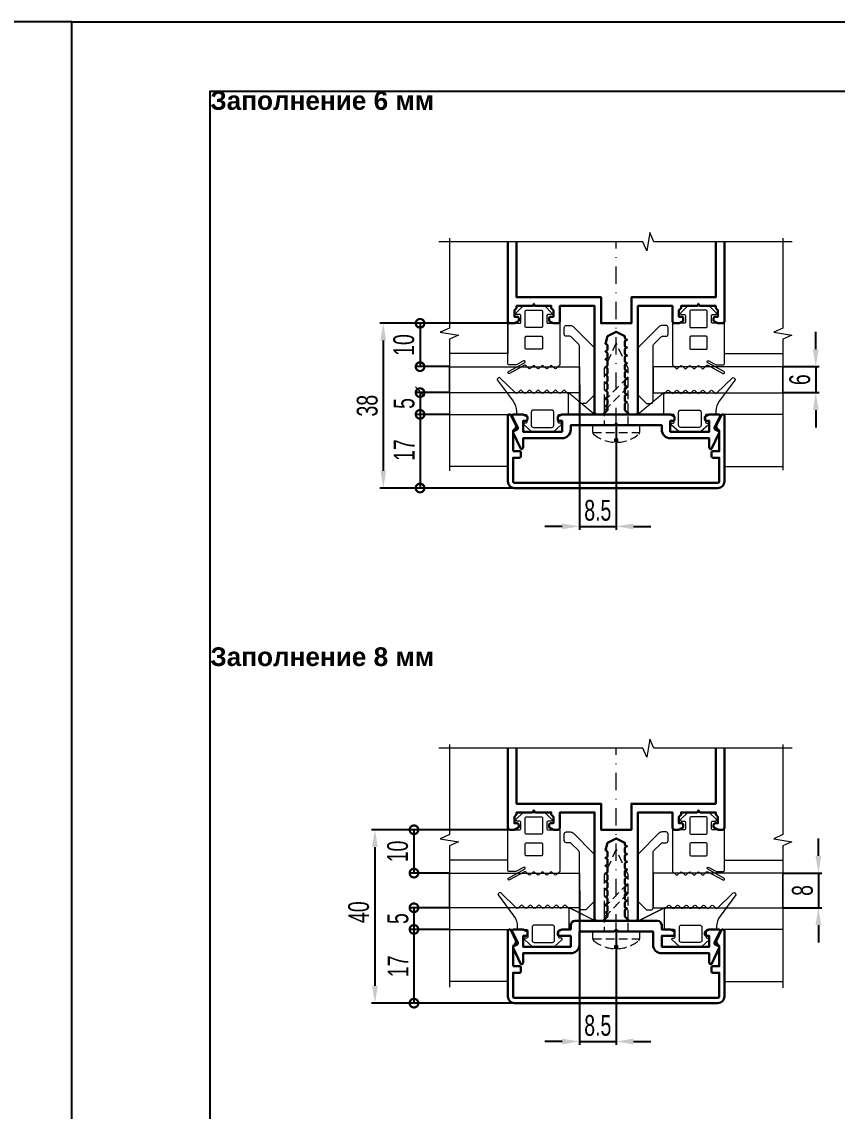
# Model space of a CAD drawing. Extents: x -37 to 8820, y -336 to 478.
# Drawn here: x 412.8 to 530.4, y 139.9 to 297 of the extents above; entities that cross this region are included whole.
import ezdxf

# ---------------------------------------------------------------- set-up
doc = ezdxf.new("R2010")
doc.units = 0
doc.header["$LTSCALE"] = 5
doc.linetypes.add('DASHDOT', pattern=[1, 0.5, -0.25, 0, -0.25])
doc.linetypes.add('HIDDEN', pattern=[0.375, 0.25, -0.125])
doc.layers.get('0').update_dxf_attribs({"linetype": 'CONTINUOUS', "lineweight": 30})
doc.layers.get('DEFPOINTS').update_dxf_attribs({"linetype": 'CONTINUOUS'})
for name, color, linetype, lineweight in [('1', 6, 'DASHDOT', 13), ('2', 3, 'HIDDEN', 13), ('Dimentions', 5, 'CONTINUOUS', 15), ('Glass', 5, 'CONTINUOUS', 20), ('Герлен', 7, 'CONTINUOUS', 60), ('Зигзаг', 1, 'CONTINUOUS', 15), ('Конструкции', 252, 'CONTINUOUS', 20), ('Подкладки', 1, 'CONTINUOUS', 20), ('Текстовый', 7, 'CONTINUOUS', 9), ('Уплотнители', 1, 'CONTINUOUS', 20)]:
    doc.layers.add(name, color=color, linetype=linetype, lineweight=lineweight)
doc.layers.add('Скрытые', color=14, linetype='CONTINUOUS', plot=False)
doc.styles.add('3', font='RUSS.SHX', dxfattribs={"width": 0.7, "height": 3})
doc.styles.add('Каталожный', font='arial.ttf', dxfattribs={"height": 2.5})
doc.dimstyles.new('MX1_6', dxfattribs={"dimtxt": 3, "dimasz": 2.5, "dimexe": 0.5, "dimexo": 0, "dimgap": 0.8, "dimtad": 1, "dimlfac": 1.6, "dimdsep": 46, "dimtxsty": '3', "dimcen": 0, "dimclrd": 256, "dimclre": 256, "dimclrt": 256, "dimaunit": 1, "dimadec": 0, "dimazin": 0, "dimtfac": 1, "dimtmove": 0, "dimatfit": 1, "dimfxl": 1, "dimtvp": 1, "dimtolj": 1, "dimtzin": 0, "dimarcsym": 0})

# ---------------------------------------------------------------- blocks, each defined once
blk = doc.blocks.new('_DotSmall')
at = {"color": 0, "linetype": 'ByBlock', "const_width": 0.5}
blk.add_lwpolyline([(-0.0625, 0, 1), (0.0625, 0, 1)], format="xyb", close=True, dxfattribs=at)
blk = doc.blocks.new('*D1056')
at = {"layer": 'DEFPOINTS', "color": 0, "linetype": 'Continuous', "transparency": 16777216}
for p in [(482.93, 180.49), (469.38, 174.24), (474.49, 174.24)]:
    blk.add_point(p, dxfattribs=at)
at = {"layer": 'Dimentions', "linetype": 'Continuous', "lineweight": -2, "transparency": 16777216}
for p, q in [((482.93, 180.49), (468.88, 180.49)), ((469.38, 180.49), (469.38, 174.24)), ((474.49, 174.24), (468.88, 174.24))]:
    blk.add_line(p, q, dxfattribs=at)
at = {"layer": 'Dimentions', "linetype": 'Continuous', "lineweight": -2, "transparency": 16777216, "xscale": 2.5, "yscale": 2.5, "zscale": 2.5}
for p, rotation in [((469.38, 180.49), 90), ((469.38, 174.24), 270)]:
    blk.add_blockref('_DotSmall', p, dxfattribs=dict(at, rotation=rotation))
at = {"layer": 'Dimentions', "linetype": 'Continuous', "transparency": 16777216, "insert": (467.03, 177.36), "char_height": 3, "attachment_point": 5, "rotation": 90, "style": '3'}
blk.add_mtext('\\A1;\\A1;10 ', dxfattribs=at)
blk = doc.blocks.new('*D1057')
at = {"layer": 'DEFPOINTS', "color": 0, "linetype": 'Continuous', "transparency": 16777216}
for p in [(522.62, 174.24), (522.62, 169.24), (527.73, 169.24)]:
    blk.add_point(p, dxfattribs=at)
at = {"layer": 'Dimentions', "linetype": 'Continuous', "lineweight": -2, "transparency": 16777216}
for p, q in [((527.73, 176.74), (527.73, 179.24)), ((522.62, 174.24), (528.23, 174.24)), ((527.73, 174.24), (527.73, 169.24)), ((522.62, 169.24), (528.23, 169.24)), ((527.73, 166.74), (527.73, 164.24))]:
    blk.add_line(p, q, dxfattribs=at)
at = {"layer": 'Dimentions', "linetype": 'Continuous', "transparency": 16777216}
for points in [[(527.31, 176.74), (528.15, 176.74), (527.73, 174.24)], [(527.31, 166.74), (528.15, 166.74), (527.73, 169.24)]]:
    blk.add_solid(points, dxfattribs=at)
at = {"layer": 'Dimentions', "linetype": 'Continuous', "transparency": 16777216, "insert": (525.43, 171.74), "char_height": 3, "attachment_point": 5, "rotation": 90, "style": '3'}
blk.add_mtext('\\A1;\\A1;8 ', dxfattribs=at)
blk = doc.blocks.new('*D1058')
at = {"layer": 'DEFPOINTS', "color": 0, "linetype": 'Continuous', "transparency": 16777216}
for p in [(474.49, 169.24), (469.38, 166.12), (474.49, 166.12)]:
    blk.add_point(p, dxfattribs=at)
at = {"layer": 'Dimentions', "linetype": 'Continuous', "lineweight": -2, "transparency": 16777216}
for p, q in [((474.49, 169.24), (468.88, 169.24)), ((469.38, 169.24), (469.38, 166.12)), ((474.49, 166.12), (468.88, 166.12))]:
    blk.add_line(p, q, dxfattribs=at)
at = {"layer": 'Dimentions', "linetype": 'Continuous', "lineweight": -2, "transparency": 16777216, "xscale": 2.5, "yscale": 2.5, "zscale": 2.5}
for p, rotation in [((469.38, 169.24), 90), ((469.38, 166.12), 270)]:
    blk.add_blockref('_DotSmall', p, dxfattribs=dict(at, rotation=rotation))
at = {"layer": 'Dimentions', "linetype": 'Continuous', "transparency": 16777216, "insert": (467.08, 167.68), "char_height": 3, "attachment_point": 5, "rotation": 90, "style": '3'}
blk.add_mtext('\\A1;\\A1;5 ', dxfattribs=at)
blk = doc.blocks.new('*D1059')
at = {"layer": 'DEFPOINTS', "color": 0, "linetype": 'Continuous', "transparency": 16777216}
for p in [(474.6, 166.12), (469.38, 155.49), (485.31, 155.49)]:
    blk.add_point(p, dxfattribs=at)
at = {"layer": 'Dimentions', "linetype": 'Continuous', "lineweight": -2, "transparency": 16777216}
for p, q in [((474.6, 166.12), (468.88, 166.12)), ((469.38, 166.12), (469.38, 155.49)), ((485.31, 155.49), (468.88, 155.49))]:
    blk.add_line(p, q, dxfattribs=at)
at = {"layer": 'Dimentions', "linetype": 'Continuous', "lineweight": -2, "transparency": 16777216, "xscale": 2.5, "yscale": 2.5, "zscale": 2.5}
for p, rotation in [((469.38, 166.12), 90), ((469.38, 155.49), 270)]:
    blk.add_blockref('_DotSmall', p, dxfattribs=dict(at, rotation=rotation))
at = {"layer": 'Dimentions', "linetype": 'Continuous', "transparency": 16777216, "insert": (467.08, 160.8), "char_height": 3, "attachment_point": 5, "rotation": 90, "style": '3'}
blk.add_mtext('\\A1;\\A1;17 ', dxfattribs=at)
blk = doc.blocks.new('*D1060')
at = {"layer": 'DEFPOINTS', "color": 0, "linetype": 'Continuous', "transparency": 16777216}
for p in [(471.48, 180.49), (463.75, 155.49), (469.38, 155.49)]:
    blk.add_point(p, dxfattribs=at)
at = {"layer": 'Dimentions', "linetype": 'Continuous', "lineweight": -2, "transparency": 16777216}
for p, q in [((471.48, 180.49), (463.25, 180.49)), ((463.75, 177.99), (463.75, 157.99)), ((469.38, 155.49), (463.25, 155.49))]:
    blk.add_line(p, q, dxfattribs=at)
at = {"layer": 'Dimentions', "linetype": 'Continuous', "transparency": 16777216}
for points in [[(463.33, 177.99), (464.17, 177.99), (463.75, 180.49)], [(463.33, 157.99), (464.17, 157.99), (463.75, 155.49)]]:
    blk.add_solid(points, dxfattribs=at)
at = {"layer": 'Dimentions', "linetype": 'Continuous', "transparency": 16777216, "insert": (461.41, 168.61), "char_height": 3, "attachment_point": 5, "rotation": 90, "style": '3'}
blk.add_mtext('\\A1;40', dxfattribs=at)
blk = doc.blocks.new('*D1067')
at = {"layer": 'DEFPOINTS', "color": 0, "linetype": 'Continuous', "transparency": 16777216}
for p in [(482.93, 253.52), (470.26, 247.27), (474.49, 247.27)]:
    blk.add_point(p, dxfattribs=at)
at = {"layer": 'Dimentions', "linetype": 'Continuous', "lineweight": -2, "transparency": 16777216}
for p, q in [((482.93, 253.52), (469.76, 253.52)), ((470.26, 253.52), (470.26, 247.27)), ((474.49, 247.27), (469.76, 247.27))]:
    blk.add_line(p, q, dxfattribs=at)
at = {"layer": 'Dimentions', "linetype": 'Continuous', "lineweight": -2, "transparency": 16777216, "xscale": 2.5, "yscale": 2.5, "zscale": 2.5}
for p, rotation in [((470.26, 253.52), 90), ((470.26, 247.27), 270)]:
    blk.add_blockref('_DotSmall', p, dxfattribs=dict(at, rotation=rotation))
at = {"layer": 'Dimentions', "linetype": 'Continuous', "transparency": 16777216, "insert": (467.92, 250.39), "char_height": 3, "attachment_point": 5, "rotation": 90, "style": '3'}
blk.add_mtext('\\A1;\\A1;10 ', dxfattribs=at)
blk = doc.blocks.new('*D1068')
at = {"layer": 'DEFPOINTS', "color": 0, "linetype": 'Continuous', "transparency": 16777216}
for p in [(522.62, 247.27), (522.62, 243.52), (527.35, 243.52)]:
    blk.add_point(p, dxfattribs=at)
at = {"layer": 'Dimentions', "linetype": 'Continuous', "lineweight": -2, "transparency": 16777216}
for p, q in [((527.35, 249.77), (527.35, 252.27)), ((522.62, 247.27), (527.85, 247.27)), ((527.35, 247.27), (527.35, 243.52)), ((522.62, 243.52), (527.85, 243.52)), ((527.35, 241.02), (527.35, 238.52))]:
    blk.add_line(p, q, dxfattribs=at)
at = {"layer": 'Dimentions', "linetype": 'Continuous', "transparency": 16777216}
for points in [[(526.93, 249.77), (527.76, 249.77), (527.35, 247.27)], [(526.93, 241.02), (527.76, 241.02), (527.35, 243.52)]]:
    blk.add_solid(points, dxfattribs=at)
at = {"layer": 'Dimentions', "linetype": 'Continuous', "transparency": 16777216, "insert": (525.05, 245.39), "char_height": 3, "attachment_point": 5, "rotation": 90, "style": '3'}
blk.add_mtext('\\A1;\\A1;6 ', dxfattribs=at)
blk = doc.blocks.new('*D1069')
at = {"layer": 'DEFPOINTS', "color": 0, "linetype": 'Continuous', "transparency": 16777216}
for p in [(474.49, 243.52), (470.26, 240.39), (474.49, 240.39)]:
    blk.add_point(p, dxfattribs=at)
at = {"layer": 'Dimentions', "linetype": 'Continuous', "lineweight": -2, "transparency": 16777216}
for p, q in [((474.49, 243.52), (469.76, 243.52)), ((470.26, 243.52), (470.26, 240.39)), ((474.49, 240.39), (469.76, 240.39))]:
    blk.add_line(p, q, dxfattribs=at)
at = {"layer": 'Dimentions', "linetype": 'Continuous', "lineweight": -2, "transparency": 16777216, "xscale": 2.5, "yscale": 2.5, "zscale": 2.5}
for p, rotation in [((470.26, 243.52), 90), ((470.26, 240.39), 270)]:
    blk.add_blockref('_DotSmall', p, dxfattribs=dict(at, rotation=rotation))
at = {"layer": 'Dimentions', "linetype": 'Continuous', "transparency": 16777216, "insert": (467.96, 241.96), "char_height": 3, "attachment_point": 5, "rotation": 90, "style": '3'}
blk.add_mtext('\\A1;\\A1;5 ', dxfattribs=at)
blk = doc.blocks.new('*D1070')
at = {"layer": 'DEFPOINTS', "color": 0, "linetype": 'Continuous', "transparency": 16777216}
for p in [(474.49, 240.39), (470.26, 229.77), (485.2, 229.77)]:
    blk.add_point(p, dxfattribs=at)
at = {"layer": 'Dimentions', "linetype": 'Continuous', "lineweight": -2, "transparency": 16777216}
for p, q in [((474.49, 240.39), (469.76, 240.39)), ((470.26, 240.39), (470.26, 229.77)), ((485.2, 229.77), (469.76, 229.77))]:
    blk.add_line(p, q, dxfattribs=at)
at = {"layer": 'Dimentions', "linetype": 'Continuous', "lineweight": -2, "transparency": 16777216, "xscale": 2.5, "yscale": 2.5, "zscale": 2.5}
for p, rotation in [((470.26, 240.39), 90), ((470.26, 229.77), 270)]:
    blk.add_blockref('_DotSmall', p, dxfattribs=dict(at, rotation=rotation))
at = {"layer": 'Dimentions', "linetype": 'Continuous', "transparency": 16777216, "insert": (467.96, 235.24), "char_height": 3, "attachment_point": 5, "rotation": 90, "style": '3'}
blk.add_mtext('\\A1;\\A1;17 ', dxfattribs=at)
blk = doc.blocks.new('*D1071')
at = {"layer": 'DEFPOINTS', "color": 0, "linetype": 'Continuous', "transparency": 16777216}
for p in [(477.26, 253.52), (464.95, 229.77), (470.88, 229.77)]:
    blk.add_point(p, dxfattribs=at)
at = {"layer": 'Dimentions', "linetype": 'Continuous', "lineweight": -2, "transparency": 16777216}
for p, q in [((477.26, 253.52), (464.45, 253.52)), ((464.95, 251.02), (464.95, 232.27)), ((470.88, 229.77), (464.45, 229.77))]:
    blk.add_line(p, q, dxfattribs=at)
at = {"layer": 'Dimentions', "linetype": 'Continuous', "transparency": 16777216}
for points in [[(464.53, 251.02), (465.37, 251.02), (464.95, 253.52)], [(464.53, 232.27), (465.37, 232.27), (464.95, 229.77)]]:
    blk.add_solid(points, dxfattribs=at)
at = {"layer": 'Dimentions', "linetype": 'Continuous', "transparency": 16777216, "insert": (462.65, 241.64), "char_height": 3, "attachment_point": 5, "rotation": 90, "style": '3'}
blk.add_mtext('\\A1;38', dxfattribs=at)
blk = doc.blocks.new('*D1054')
at = {"layer": 'DEFPOINTS', "color": 0, "linetype": 'Continuous', "transparency": 16777216}
for p in [(493.24, 244.66), (498.55, 238.83), (498.55, 224.24)]:
    blk.add_point(p, dxfattribs=at)
at = {"layer": 'Dimentions', "linetype": 'Continuous', "lineweight": -2, "transparency": 16777216}
for p, q in [((493.24, 244.66), (493.24, 223.74)), ((498.55, 238.83), (498.55, 223.74)), ((490.74, 224.24), (488.24, 224.24)), ((493.24, 224.24), (498.55, 224.24)), ((501.05, 224.24), (503.55, 224.24))]:
    blk.add_line(p, q, dxfattribs=at)
at = {"layer": 'Dimentions', "linetype": 'Continuous', "transparency": 16777216}
for points in [[(490.74, 224.66), (490.74, 223.82), (493.24, 224.24)], [(501.05, 224.66), (501.05, 223.82), (498.55, 224.24)]]:
    blk.add_solid(points, dxfattribs=at)
at = {"layer": 'Dimentions', "linetype": 'Continuous', "transparency": 16777216, "insert": (495.9, 226.54), "char_height": 3, "attachment_point": 5, "style": '3'}
blk.add_mtext('\\A1;8.5', dxfattribs=at)
blk = doc.blocks.new('*D1415')
at = {"layer": 'DEFPOINTS', "color": 0, "transparency": 16777216}
for p in [(493.24, 171.74), (498.55, 165.8), (498.55, 149.96)]:
    blk.add_point(p, dxfattribs=at)
at = {"layer": 'Dimentions', "lineweight": -2, "transparency": 16777216}
for p, q in [((493.24, 171.74), (493.24, 149.46)), ((498.55, 165.8), (498.55, 149.46)), ((490.74, 149.96), (488.24, 149.96)), ((493.24, 149.96), (498.55, 149.96)), ((501.05, 149.96), (503.55, 149.96))]:
    blk.add_line(p, q, dxfattribs=at)
at = {"layer": 'Dimentions', "transparency": 16777216}
for points in [[(490.74, 150.37), (490.74, 149.54), (493.24, 149.96)], [(501.05, 150.37), (501.05, 149.54), (498.55, 149.96)]]:
    blk.add_solid(points, dxfattribs=at)
at = {"layer": 'Dimentions', "transparency": 16777216, "insert": (495.9, 152.26), "char_height": 3, "attachment_point": 5, "style": '3'}
blk.add_mtext('\\A1;8.5', dxfattribs=at)

msp = doc.modelspace()

# ---------------------------------------------------------------- linework, layer by layer
for points in [[(482.9284, 265.2822), (482.9284, 253.8309, 0.41421356), (483.2409, 253.5184), (483.8216, 253.5184, 0.11643382), (483.9054, 253.5382), (484.3872, 253.7791, 0.28407904), (484.4909, 253.9468), (484.4909, 254.2684, 0.41421356), (484.3034, 254.4559), (483.8659, 254.4559), (483.8659, 255.3934), (484.1234, 255.651, 0.19891237), (484.1784, 255.7836), (484.1784, 256.0184), (486.4062, 256.0184, 0.28407904), (486.5739, 256.1221), (486.6784, 256.3309), (486.7828, 256.1221, 0.28407904), (486.9505, 256.0184), (489.1784, 256.0184), (489.1784, 255.7836, 0.19891237), (489.2333, 255.651), (489.4909, 255.3934), (489.4909, 254.4559), (489.0534, 254.4559, 0.41421356), (488.8659, 254.2684), (488.8659, 253.9468, 0.28407904), (488.9695, 253.7791), (489.4513, 253.5382, 0.11643382), (489.5351, 253.5184), (490.1159, 253.5184, 0.41421356), (490.4284, 253.8309), (490.4284, 256.0184), (495.4284, 256.0184), (495.4284, 240.7059, 0.41421356), (495.7409, 240.3934), (496.6007, 240.3934, 0.19891237), (496.7333, 240.4483), (497.2484, 240.9635, 0.19891237), (497.3034, 241.0961), (497.3034, 241.3088, 0.28407904), (497.1997, 241.4765), (496.9909, 241.5809), (497.1997, 241.6853, 0.28407904), (497.3034, 241.853), (497.3034, 242.4338, 0.28407904), (497.1997, 242.6015), (496.9909, 242.7059), (497.1997, 242.8103, 0.28407904), (497.3034, 242.978), (497.3034, 243.5588, 0.28407904), (497.1997, 243.7265), (496.9909, 243.8309), (497.1997, 243.9353, 0.28407904), (497.3034, 244.103), (497.3034, 244.6838, 0.28407904), (497.1997, 244.8515), (496.9909, 244.9559), (497.1997, 245.0603, 0.28407904), (497.3034, 245.228), (497.3034, 245.8088, 0.28407904), (497.1997, 245.9765), (496.9909, 246.0809), (497.1997, 246.1853, 0.28407904), (497.3034, 246.353), (497.3034, 246.9338, 0.28407904), (497.1997, 247.1015), (496.9909, 247.2059), (497.1997, 247.3103, 0.28407904), (497.3034, 247.478), (497.3034, 248.0588, 0.28407904), (497.1997, 248.2265), (496.9909, 248.3309), (497.1997, 248.4353, 0.28407904), (497.3034, 248.603), (497.3034, 249.1838, 0.28407904), (497.1997, 249.3515), (496.9909, 249.4559), (497.1997, 249.5603, 0.28407904), (497.3034, 249.728), (497.3034, 250.3088, 0.28407904), (497.1997, 250.4765), (496.9909, 250.5809), (497.3034, 251.6434), (498.5534, 252.2684), (499.8034, 251.6434), (499.8034, 251.4155, 0.28407904), (499.907, 251.2478), (500.1159, 251.1434), (499.907, 251.039, 0.28407904), (499.8034, 250.8713), (499.8034, 250.2905, 0.28407904), (499.907, 250.1228), (500.1159, 250.0184), (499.907, 249.914, 0.28407904), (499.8034, 249.7463), (499.8034, 249.1655, 0.28407904), (499.907, 248.9978), (500.1159, 248.8934), (499.907, 248.789, 0.28407904), (499.8034, 248.6213), (499.8034, 248.0405, 0.28407904), (499.907, 247.8728), (500.1159, 247.7684), (499.907, 247.664, 0.28407904), (499.8034, 247.4963), (499.8034, 246.9155, 0.28407904), (499.907, 246.7478), (500.1159, 246.6434), (499.907, 246.539, 0.28407904), (499.8034, 246.3713), (499.8034, 245.7905, 0.28407904), (499.907, 245.6228), (500.1159, 245.5184), (499.907, 245.414, 0.28407904), (499.8034, 245.2463), (499.8034, 244.6655, 0.28407904), (499.907, 244.4978), (500.1159, 244.3934), (499.907, 244.289, 0.28407904), (499.8034, 244.1213), (499.8034, 243.5405, 0.28407904), (499.907, 243.3728), (500.1159, 243.2684), (499.907, 243.164, 0.28407904), (499.8034, 242.9963), (499.8034, 242.4155, 0.28407904), (499.907, 242.2478), (500.1159, 242.1434), (499.907, 242.039, 0.28407904), (499.8034, 241.8713), (499.8034, 241.0961, 0.19891237), (499.8583, 240.9635), (500.3734, 240.4483, 0.19891237), (500.506, 240.3934), (501.3659, 240.3934, 0.41421356), (501.6784, 240.7059), (501.6784, 256.0184), (506.6784, 256.0184), (506.6784, 253.8309, 0.41421356), (506.9909, 253.5184), (507.5716, 253.5184, 0.11643382), (507.6554, 253.5382), (508.1372, 253.7791, 0.28407904), (508.2409, 253.9468), (508.2409, 254.2684, 0.41421356), (508.0534, 254.4559), (507.6159, 254.4559), (507.6159, 255.3934), (507.8734, 255.651, 0.19891237), (507.9284, 255.7836), (507.9284, 256.0184), (510.1562, 256.0184, 0.28407904), (510.3239, 256.1221), (510.4284, 256.3309), (510.5328, 256.1221, 0.28407904), (510.7005, 256.0184), (512.9284, 256.0184), (512.9284, 255.7836, 0.19891237), (512.9833, 255.651), (513.2409, 255.3934), (513.2409, 254.4559), (512.8034, 254.4559, 0.41421356), (512.6159, 254.2684), (512.6159, 253.9468, 0.28407904), (512.7195, 253.7791), (513.2013, 253.5382, 0.11643382), (513.2851, 253.5184), (513.8659, 253.5184, 0.41421356), (514.1784, 253.8309), (514.1784, 265.2822)], [(482.9284, 192.2506), (482.9284, 180.7992, 0.41421356), (483.2409, 180.4867), (483.8216, 180.4867, 0.11643382), (483.9054, 180.5065), (484.3872, 180.7474, 0.28407904), (484.4909, 180.9151), (484.4909, 181.2367, 0.41421356), (484.3034, 181.4242), (483.8659, 181.4242), (483.8659, 182.3617), (484.1234, 182.6193, 0.19891237), (484.1784, 182.7519), (484.1784, 182.9867), (486.4062, 182.9867, 0.28407904), (486.5739, 183.0904), (486.6784, 183.2992), (486.7828, 183.0904, 0.28407904), (486.9505, 182.9867), (489.1784, 182.9867), (489.1784, 182.7519, 0.19891237), (489.2333, 182.6193), (489.4909, 182.3617), (489.4909, 181.4242), (489.0534, 181.4242, 0.41421356), (488.8659, 181.2367), (488.8659, 180.9151, 0.28407904), (488.9695, 180.7474), (489.4513, 180.5065, 0.11643382), (489.5351, 180.4867), (490.1159, 180.4867, 0.41421356), (490.4284, 180.7992), (490.4284, 182.9867), (495.4284, 182.9867), (495.4284, 167.6742, 0.41421356), (495.7409, 167.3617), (496.6007, 167.3617, 0.19891237), (496.7333, 167.4167), (497.2484, 167.9318, 0.19891237), (497.3034, 168.0644), (497.3034, 168.2771, 0.28407904), (497.1997, 168.4448), (496.9909, 168.5492), (497.1997, 168.6537, 0.28407904), (497.3034, 168.8214), (497.3034, 169.4021, 0.28407904), (497.1997, 169.5698), (496.9909, 169.6742), (497.1997, 169.7787, 0.28407904), (497.3034, 169.9464), (497.3034, 170.5271, 0.28407904), (497.1997, 170.6948), (496.9909, 170.7992), (497.1997, 170.9037, 0.28407904), (497.3034, 171.0714), (497.3034, 171.6521, 0.28407904), (497.1997, 171.8198), (496.9909, 171.9242), (497.1997, 172.0287, 0.28407904), (497.3034, 172.1964), (497.3034, 172.7771, 0.28407904), (497.1997, 172.9448), (496.9909, 173.0492), (497.1997, 173.1537, 0.28407904), (497.3034, 173.3214), (497.3034, 173.9021, 0.28407904), (497.1997, 174.0698), (496.9909, 174.1742), (497.1997, 174.2787, 0.28407904), (497.3034, 174.4464), (497.3034, 175.0271, 0.28407904), (497.1997, 175.1948), (496.9909, 175.2992), (497.1997, 175.4037, 0.28407904), (497.3034, 175.5714), (497.3034, 176.1521, 0.28407904), (497.1997, 176.3198), (496.9909, 176.4242), (497.1997, 176.5287, 0.28407904), (497.3034, 176.6964), (497.3034, 177.2771, 0.28407904), (497.1997, 177.4448), (496.9909, 177.5492), (497.3034, 178.6117), (498.5534, 179.2367), (499.8034, 178.6117), (499.8034, 178.3839, 0.28407904), (499.907, 178.2162), (500.1159, 178.1117), (499.907, 178.0073, 0.28407904), (499.8034, 177.8396), (499.8034, 177.2589, 0.28407904), (499.907, 177.0912), (500.1159, 176.9867), (499.907, 176.8823, 0.28407904), (499.8034, 176.7146), (499.8034, 176.1339, 0.28407904), (499.907, 175.9662), (500.1159, 175.8617), (499.907, 175.7573, 0.28407904), (499.8034, 175.5896), (499.8034, 175.0089, 0.28407904), (499.907, 174.8412), (500.1159, 174.7367), (499.907, 174.6323, 0.28407904), (499.8034, 174.4646), (499.8034, 173.8839, 0.28407904), (499.907, 173.7162), (500.1159, 173.6117), (499.907, 173.5073, 0.28407904), (499.8034, 173.3396), (499.8034, 172.7589, 0.28407904), (499.907, 172.5912), (500.1159, 172.4867), (499.907, 172.3823, 0.28407904), (499.8034, 172.2146), (499.8034, 171.6339, 0.28407904), (499.907, 171.4662), (500.1159, 171.3617), (499.907, 171.2573, 0.28407904), (499.8034, 171.0896), (499.8034, 170.5089, 0.28407904), (499.907, 170.3412), (500.1159, 170.2367), (499.907, 170.1323, 0.28407904), (499.8034, 169.9646), (499.8034, 169.3839, 0.28407904), (499.907, 169.2162), (500.1159, 169.1117), (499.907, 169.0073, 0.28407904), (499.8034, 168.8396), (499.8034, 168.0644, 0.19891237), (499.8583, 167.9318), (500.3734, 167.4167, 0.19891237), (500.506, 167.3617), (501.3659, 167.3617, 0.41421356), (501.6784, 167.6742), (501.6784, 182.9867), (506.6784, 182.9867), (506.6784, 180.7992, 0.41421356), (506.9909, 180.4867), (507.5716, 180.4867, 0.11643382), (507.6554, 180.5065), (508.1372, 180.7474, 0.28407904), (508.2409, 180.9151), (508.2409, 181.2367, 0.41421356), (508.0534, 181.4242), (507.6159, 181.4242), (507.6159, 182.3617), (507.8734, 182.6193, 0.19891237), (507.9284, 182.7519), (507.9284, 182.9867), (510.1562, 182.9867, 0.28407904), (510.3239, 183.0904), (510.4284, 183.2992), (510.5328, 183.0904, 0.28407904), (510.7005, 182.9867), (512.9284, 182.9867), (512.9284, 182.7519, 0.19891237), (512.9833, 182.6193), (513.2409, 182.3617), (513.2409, 181.4242), (512.8034, 181.4242, 0.41421356), (512.6159, 181.2367), (512.6159, 180.9151, 0.28407904), (512.7195, 180.7474), (513.2013, 180.5065, 0.11643382), (513.2851, 180.4867), (513.8659, 180.4867, 0.41421356), (514.1784, 180.7992), (514.1784, 192.2506)]]:
    msp.add_lwpolyline(points, format="xyb")
for points in [[(484.1784, 265.2822), (484.1784, 257.2684), (496.3659, 257.2684), (496.3659, 253.5184), (500.7409, 253.5184), (500.7409, 257.2684), (512.9284, 257.2684), (512.9284, 265.2822)], [(484.1784, 192.2506), (484.1784, 184.2367), (496.3659, 184.2367), (496.3659, 180.4867), (500.7409, 180.4867), (500.7409, 184.2367), (512.9284, 184.2367), (512.9284, 192.2506)]]:
    msp.add_lwpolyline(points)
for points in [[(483.6784, 235.0809), (483.6784, 237.9067, -0.27973928), (483.8803, 238.2394, 0.40155944), (484.0749, 238.8124), (483.4049, 240.2491, 0.80258485), (482.9284, 240.1434), (482.9284, 230.7059, 0.41421356), (483.8659, 229.7684), (513.2409, 229.7684, 0.41421356), (514.1784, 230.7059), (514.1784, 240.1434, 0.80258485), (513.7018, 240.2491), (513.0318, 238.8124, 0.40155944), (513.2264, 238.2394, -0.27973928), (513.4284, 237.9067), (513.4284, 235.0809), (512.4909, 235.0809, 0.41421356), (512.3034, 234.8934), (512.3034, 234.3309, 0.41421356), (512.4909, 234.1434), (513.4284, 234.1434), (513.4284, 230.7059, -0.41421356), (513.2409, 230.5184), (483.8659, 230.5184, -0.41421356), (483.6784, 230.7059), (483.6784, 234.1434), (484.6159, 234.1434, 0.41421356), (484.8034, 234.3309), (484.8034, 234.8934, 0.41421356), (484.6159, 235.0809)], [(490.7851, 240.3934, 0.11643382), (490.7013, 240.3736), (490.2195, 240.1327, 0.28407904), (490.1159, 239.965), (490.1159, 239.6434, 0.41421356), (490.3034, 239.4559), (490.7409, 239.4559), (490.7409, 237.8934), (485.1159, 237.8934), (485.1159, 239.4559), (485.5534, 239.4559, 0.41421356), (485.7409, 239.6434), (485.7409, 239.965, 0.28407904), (485.6372, 240.1327), (485.1554, 240.3736, 0.11643382), (485.0716, 240.3934), (483.7409, 240.3934, 0.54861879), (483.5709, 240.1267), (484.3491, 238.4578, -0.41421356), (484.2584, 238.2087), (483.7866, 237.9886, 0.41421356), (483.6959, 237.7395), (484.7394, 235.5017, 0.29147342), (484.9094, 235.3934), (484.9284, 235.3934, 0.41421356), (485.1159, 235.5809), (485.1159, 236.9559), (490.7409, 236.9559, 0.41421356), (491.9909, 238.2059), (491.9909, 238.8309), (498.2812, 238.8309, 0.28407904), (498.4489, 238.9346), (498.5534, 239.1434), (498.6578, 238.9346, 0.28407904), (498.8255, 238.8309), (505.1159, 238.8309), (505.1159, 238.2059, 0.41421356), (506.3659, 236.9559), (511.9909, 236.9559), (511.9909, 235.5809, 0.41421356), (512.1784, 235.3934), (512.1974, 235.3934, 0.29147342), (512.3673, 235.5017), (513.4108, 237.7395, 0.41421356), (513.3201, 237.9886), (512.8483, 238.2087, -0.41421356), (512.7576, 238.4578), (513.5358, 240.1267, 0.54861879), (513.3659, 240.3934), (512.0351, 240.3934, 0.11643382), (511.9513, 240.3736), (511.4695, 240.1327, 0.28407904), (511.3659, 239.965), (511.3659, 239.6434, 0.41421356), (511.5534, 239.4559), (511.9909, 239.4559), (511.9909, 237.8934), (506.3659, 237.8934), (506.3659, 239.4559), (506.8034, 239.4559, 0.41421356), (506.9909, 239.6434), (506.9909, 239.965, 0.28407904), (506.8872, 240.1327), (506.4054, 240.3736, 0.11643382), (506.3216, 240.3934)], [(483.6959, 163.4578, -0.41421356), (483.7866, 163.707), (484.2584, 163.927, 0.41421356), (484.3491, 164.1762), (483.5709, 165.845, -0.54861879), (483.7409, 166.1117), (485.0716, 166.1117, -0.11643382), (485.1554, 166.0919), (485.6372, 165.8511, -0.28407904), (485.7409, 165.6834), (485.7409, 165.3617, -0.41421356), (485.5534, 165.1742), (485.1159, 165.1742), (485.1159, 163.6117), (491.9909, 163.6117), (491.9909, 165.1742), (490.3034, 165.1742, -0.41421356), (490.1159, 165.3617), (490.1159, 165.6834, -0.28407904), (490.2195, 165.8511), (490.7013, 166.0919, -0.11643382), (490.7851, 166.1117), (491.9909, 166.1117), (491.9909, 166.7367, -0.41421356), (492.6159, 167.3617), (504.4909, 167.3617, -0.41421356), (505.1159, 166.7367), (505.1159, 166.1117), (506.3216, 166.1117, -0.11643382), (506.4054, 166.0919), (506.8872, 165.8511, -0.28407904), (506.9909, 165.6834), (506.9909, 165.3617, -0.41421356), (506.8034, 165.1742), (505.1159, 165.1742), (505.1159, 163.6117), (511.9909, 163.6117), (511.9909, 165.1742), (511.5534, 165.1742, -0.41421356), (511.3659, 165.3617), (511.3659, 165.6834, -0.28407904), (511.4695, 165.8511), (511.9513, 166.0919, -0.11643382), (512.0351, 166.1117), (513.3659, 166.1117, -0.54861879), (513.5358, 165.845), (512.7576, 164.1762, 0.41421356), (512.8483, 163.927), (513.3201, 163.707, -0.41421356), (513.4108, 163.4578), (512.3673, 161.22, -0.29147342), (512.1974, 161.1117), (512.1784, 161.1117, -0.41421356), (511.9909, 161.2992), (511.9909, 162.6742), (505.1159, 162.6742, -0.41421356), (503.8659, 163.9242), (503.8659, 165.7992), (498.9435, 165.7992, -0.19891237), (498.8109, 165.8542), (498.5534, 166.1117), (498.2958, 165.8542, -0.19891237), (498.1632, 165.7992), (493.2409, 165.7992), (493.2409, 163.9242, -0.41421356), (491.9909, 162.6742), (485.1159, 162.6742), (485.1159, 161.2992, -0.41421356), (484.9284, 161.1117), (484.9094, 161.1117, -0.29147342), (484.7394, 161.22)], [(483.6784, 160.8042), (483.6784, 163.63, -0.27973928), (483.8803, 163.9627, 0.40155944), (484.0749, 164.5357), (483.4049, 165.9724, 0.80258485), (482.9284, 165.8667), (482.9284, 156.4292, 0.41421356), (483.8659, 155.4917), (513.2409, 155.4917, 0.41421356), (514.1784, 156.4292), (514.1784, 165.8667, 0.80258485), (513.7018, 165.9724), (513.0318, 164.5357, 0.40155944), (513.2264, 163.9627, -0.27973928), (513.4284, 163.63), (513.4284, 160.8042), (512.4909, 160.8042, 0.41421356), (512.3034, 160.6167), (512.3034, 160.0542, 0.41421356), (512.4909, 159.8667), (513.4284, 159.8667), (513.4284, 156.4292, -0.41421356), (513.2409, 156.2417), (483.8659, 156.2417, -0.41421356), (483.6784, 156.4292), (483.6784, 159.8667), (484.6159, 159.8667, 0.41421356), (484.8034, 160.0542), (484.8034, 160.6167, 0.41421356), (484.6159, 160.8042)]]:
    msp.add_lwpolyline(points, format="xyb", close=True)
at = {"layer": '1'}
for p, q in [((498.5534, 238.8309), (498.5534, 265.2822)), ((498.5534, 165.7992), (498.5534, 192.2506))]:
    msp.add_line(p, q, dxfattribs=at)
at = {"layer": '2'}
for p, q in [((495.1784, 237.7748), (501.9284, 237.7748)), ((495.1784, 164.7432), (501.9284, 164.7432))]:
    msp.add_line(p, q, dxfattribs=at)
for points in [[(500.2721, 238.8309), (500.2721, 247.02), (498.5534, 250.7059), (496.8346, 247.02), (496.8346, 238.8309)], [(496.8346, 240.9114), (500.2721, 244.3489), (500.2721, 245.7811), (496.8346, 242.3436)], [(500.2721, 165.7992), (500.2721, 173.9884), (498.5534, 177.6742), (496.8346, 173.9884), (496.8346, 165.7992)], [(496.8346, 167.8797), (500.2721, 171.3172), (500.2721, 172.7495), (496.8346, 169.312)]]:
    msp.add_lwpolyline(points, close=True, dxfattribs=at)
for points in [[(498.3077, 236.368, -0.16184886), (495.292, 237.5338, -0.22388754), (495.1784, 237.7748), (495.1784, 238.8309), (501.9284, 238.8309), (501.9284, 237.7748, -0.22388754), (501.8147, 237.5338, -0.16184886), (498.799, 236.368), (498.799, 236.8057), (498.3077, 236.8057)], [(498.3077, 163.3364, -0.16184886), (495.292, 164.5021, -0.22388754), (495.1784, 164.7432), (495.1784, 165.7992), (501.9284, 165.7992), (501.9284, 164.7432, -0.22388754), (501.8147, 164.5021, -0.16184886), (498.799, 163.3364), (498.799, 163.7741), (498.3077, 163.7741)]]:
    msp.add_lwpolyline(points, format="xyb", close=True, dxfattribs=at)
at = {"layer": 'Dimentions', "linetype": 'Continuous'}
msp.add_line((469.5963, 244.341), (470.9221, 243.0152), dxfattribs=at)
at = {"layer": 'Glass'}
for points in [[(493.2409, 243.5184), (474.4909, 243.5184), (474.4909, 247.2684), (493.2409, 247.2684)], [(503.8659, 243.5184), (522.6159, 243.5184), (522.6159, 247.2684), (503.8659, 247.2684)], [(493.2409, 169.2378), (474.4909, 169.2367), (474.4909, 174.2367), (493.2409, 174.2367)], [(503.8659, 169.2378), (522.6159, 169.2387), (522.6159, 174.2367), (503.8659, 174.2367)]]:
    msp.add_lwpolyline(points, close=True, dxfattribs=at)
at = {"layer": 'Герлен', "ltscale": 2, "const_width": 0.1875}
for points in [[(485.6159, 243.5184), (491.6784, 243.5184), (495.4284, 240.3934), (501.6784, 240.3934), (505.4284, 243.5184), (511.4909, 243.5184)], [(485.7271, 169.2417), (491.7896, 169.2417), (495.5396, 167.3617), (501.7896, 167.3617), (505.5396, 169.2417), (511.6021, 169.2417)]]:
    msp.add_lwpolyline(points, dxfattribs=at)
at = {"layer": 'Зигзаг'}
for points in [[(523.9197, 265.2822), (503.9786, 265.2822), (503.3977, 266.6001), (502.9621, 263.9874), (502.3796, 265.2822), (472.9803, 265.2822)], [(474.4909, 265.8217), (474.4909, 252.8189), (473.173, 252.2381), (475.7857, 251.8025), (474.4909, 251.22), (474.4909, 232.2498)], [(522.6159, 265.8217), (522.6159, 252.8189), (521.298, 252.2381), (523.9107, 251.8025), (522.6159, 251.22), (522.6159, 232.3382)], [(523.9197, 192.2506), (503.9786, 192.2506), (503.3977, 193.5685), (502.9621, 190.9558), (502.3796, 192.2506), (472.9803, 192.2506)], [(474.4909, 192.79), (474.4909, 179.7873), (473.173, 179.2064), (475.7857, 178.7708), (474.4909, 178.1883), (474.4909, 157.7765)], [(522.6159, 192.79), (522.6159, 179.7873), (521.298, 179.2064), (523.9107, 178.7708), (522.6159, 178.1883), (522.6159, 157.7067)]]:
    msp.add_lwpolyline(points, dxfattribs=at)
at = {"layer": 'Конструкции'}
for p, q in [((514.1784, 249.1434), (522.6159, 249.1434)), ((482.9284, 176.1117), (474.4909, 176.1117)), ((514.1784, 176.1117), (522.6159, 176.1117))]:
    msp.add_line(p, q, dxfattribs=at)
for points in [[(482.9284, 265.2822), (482.9284, 249.1434), (474.4909, 249.1434)], [(474.4909, 240.3934), (482.9284, 240.3934), (482.9284, 232.8934), (474.4909, 232.8934)], [(522.6159, 240.3934), (514.1784, 240.3934), (514.1784, 232.8934), (522.6159, 232.8934)], [(474.4909, 166.1167), (482.9284, 166.1167), (482.9284, 158.6167), (474.4909, 158.6167)], [(522.6159, 166.1167), (514.1784, 166.1167), (514.1784, 158.6167), (522.6159, 158.6167)]]:
    msp.add_lwpolyline(points, dxfattribs=at)
at = {"layer": 'Подкладки'}
for points in [[(491.3659, 251.6434, -0.41421356), (491.0534, 251.9559), (491.0534, 252.8934, -0.41421356), (491.3659, 253.2059), (491.9372, 253.2059, -0.19891237), (492.3792, 253.0228), (495.2453, 250.1567, -0.19891237), (495.4284, 249.7148), (495.4284, 243.3364, -0.19891237), (495.3368, 243.1154), (494.2699, 242.0485, -0.19891237), (494.0489, 241.957), (493.5534, 241.957, -0.41421356), (493.2409, 242.2695), (493.2409, 250.264, 0.19891237), (493.1493, 250.4849), (492.0824, 251.5519, 0.19891237), (491.8614, 251.6434)], [(505.7409, 251.6434, 0.41421356), (506.0534, 251.9559), (506.0534, 252.8934, 0.41421356), (505.7409, 253.2059), (505.1695, 253.2059, 0.19891237), (504.7275, 253.0228), (501.8614, 250.1567, 0.19891237), (501.6784, 249.7148), (501.6784, 243.3364, 0.19891237), (501.7699, 243.1154), (502.8368, 242.0485, 0.19891237), (503.0578, 241.957), (503.5534, 241.957, 0.41421356), (503.8659, 242.2695), (503.8659, 250.264, -0.19891237), (503.9574, 250.4849), (505.0243, 251.5519, -0.19891237), (505.2453, 251.6434)], [(491.3659, 178.6117, -0.41421356), (491.0534, 178.9242), (491.0534, 179.8617, -0.41421356), (491.3659, 180.1742), (491.9372, 180.1742, -0.19891237), (492.3792, 179.9912), (495.2453, 177.1251, -0.19891237), (495.4284, 176.6831), (495.4284, 170.3047, -0.19891237), (495.3368, 170.0838), (494.2699, 169.0168, -0.19891237), (494.0489, 168.9253), (493.5534, 168.9253, -0.41421356), (493.2409, 169.2378), (493.2409, 177.2323, 0.19891237), (493.1493, 177.4533), (492.0824, 178.5202, 0.19891237), (491.8614, 178.6117)], [(505.7409, 178.6117, 0.41421356), (506.0534, 178.9242), (506.0534, 179.8617, 0.41421356), (505.7409, 180.1742), (505.1695, 180.1742, 0.19891237), (504.7275, 179.9912), (501.8614, 177.1251, 0.19891237), (501.6784, 176.6831), (501.6784, 170.3047, 0.19891237), (501.7699, 170.0838), (502.8368, 169.0168, 0.19891237), (503.0578, 168.9253), (503.5534, 168.9253, 0.41421356), (503.8659, 169.2378), (503.8659, 177.2323, -0.19891237), (503.9574, 177.4533), (505.0243, 178.5202, -0.19891237), (505.2453, 178.6117)]]:
    msp.add_lwpolyline(points, format="xyb", close=True, dxfattribs=at)
at = {"layer": 'Скрытые', "linetype": 'Continuous'}
for points in [[(420, 297), (210, 297), (210, 0), (420, 0)], [(420, 297), (630, 297), (630, 0), (420, 0)], [(440, 10), (440, 287), (605, 287), (605, 10)]]:
    msp.add_lwpolyline(points, close=True, dxfattribs=at)
at = {"layer": 'Уплотнители'}
for points in [[(485.1976, 248.1043), (484.1525, 247.5373, -0.12491271), (484.078, 247.5184), (483.0846, 247.5184, -0.41421356), (482.9284, 247.6747), (482.9284, 253.5184), (484.6471, 253.5184, 0.41421356), (484.8034, 253.6747), (484.8034, 254.6122, 0.41421356), (484.6471, 254.7684), (484.2409, 254.7684, -0.66858666), (484.1305, 255.0353), (485.0701, 255.9728, -0.19861919), (485.1805, 256.0184), (488.1762, 256.0184, -0.19861919), (488.2866, 255.9728), (489.2262, 255.0353, -0.66858666), (489.1159, 254.7684), (488.7096, 254.7684, 0.41421356), (488.5534, 254.6122), (488.5534, 253.6747, 0.41421356), (488.7096, 253.5184), (490.4284, 253.5184), (490.4284, 247.5831, -0.19891237), (490.3826, 247.4726), (489.9138, 247.0039, -0.41421356), (489.6929, 247.0039), (489.2888, 247.4079, 0.41421356), (489.0679, 247.4079), (488.6638, 247.0039, -0.41421356), (488.4429, 247.0039), (488.0388, 247.4079, 0.41421356), (487.8179, 247.4079), (487.4138, 247.0039, -0.41421356), (487.1929, 247.0039), (486.7888, 247.4079, 0.41421356), (486.5679, 247.4079), (486.1638, 247.0039, -0.41421356), (485.9429, 247.0039), (485.5108, 247.4359, 0.33207606), (485.3258, 247.4628), (483.1591, 246.2873, -1), (483.0101, 246.562), (485.3466, 247.8296, 1)], [(485.5846, 255.3934), (487.7721, 255.3934, -0.41421356), (487.9284, 255.2372), (487.9284, 253.0497, -0.41421356), (487.7721, 252.8934), (485.5846, 252.8934, -0.41421356), (485.4284, 253.0497), (485.4284, 255.2372, -0.41421356)], [(511.9091, 248.1043), (512.9542, 247.5373, 0.12491271), (513.0287, 247.5184), (514.0221, 247.5184, 0.41421356), (514.1784, 247.6747), (514.1784, 253.5184), (512.4596, 253.5184, -0.41421356), (512.3034, 253.6747), (512.3034, 254.6122, -0.41421356), (512.4596, 254.7684), (512.8659, 254.7684, 0.66858666), (512.9762, 255.0353), (512.0366, 255.9728, 0.19861919), (511.9262, 256.0184), (508.9305, 256.0184, 0.19861919), (508.8201, 255.9728), (507.8805, 255.0353, 0.66858666), (507.9909, 254.7684), (508.3971, 254.7684, -0.41421356), (508.5534, 254.6122), (508.5534, 253.6747, -0.41421356), (508.3971, 253.5184), (506.6784, 253.5184), (506.6784, 247.5831, 0.19891237), (506.7241, 247.4726), (507.1929, 247.0039, 0.41421356), (507.4138, 247.0039), (507.8179, 247.4079, -0.41421356), (508.0388, 247.4079), (508.4429, 247.0039, 0.41421356), (508.6638, 247.0039), (509.0679, 247.4079, -0.41421356), (509.2888, 247.4079), (509.6929, 247.0039, 0.41421356), (509.9138, 247.0039), (510.3179, 247.4079, -0.41421356), (510.5388, 247.4079), (510.9429, 247.0039, 0.41421356), (511.1638, 247.0039), (511.5959, 247.4359, -0.33207606), (511.7809, 247.4628), (513.9476, 246.2873, 1), (514.0966, 246.562), (511.7601, 247.8296, -1)], [(511.5221, 255.3934), (509.3346, 255.3934, 0.41421356), (509.1784, 255.2372), (509.1784, 253.0497, 0.41421356), (509.3346, 252.8934), (511.5221, 252.8934, 0.41421356), (511.6784, 253.0497), (511.6784, 255.2372, 0.41421356)], [(485.5846, 251.6434), (487.7721, 251.6434, -0.41421356), (487.9284, 251.4872), (487.9284, 249.9247, -0.41421356), (487.7721, 249.7684), (485.5846, 249.7684, -0.41421356), (485.4284, 249.9247), (485.4284, 251.4872, -0.41421356)], [(511.5221, 251.6434), (509.3346, 251.6434, 0.41421356), (509.1784, 251.4872), (509.1784, 249.9247, 0.41421356), (509.3346, 249.7684), (511.5221, 249.7684, 0.41421356), (511.6784, 249.9247), (511.6784, 251.4872, 0.41421356)], [(490.3346, 239.1434, -0.41421356), (490.1784, 239.2997), (490.1784, 240.2372, -0.41421356), (490.3346, 240.3934), (491.6784, 240.3934), (491.6784, 243.2813, 0.19891237), (491.6417, 243.3697), (491.1638, 243.8476, 0.41421356), (490.9429, 243.8476), (490.5388, 243.4436, -0.41421356), (490.3179, 243.4436), (489.9138, 243.8476, 0.41421356), (489.6929, 243.8476), (489.2888, 243.4436, -0.41421356), (489.0679, 243.4436), (488.6638, 243.8476, 0.41421356), (488.4429, 243.8476), (488.0388, 243.4436, -0.41421356), (487.8179, 243.4436), (487.4138, 243.8476, 0.41421356), (487.1929, 243.8476), (486.7888, 243.4436, -0.41421356), (486.5679, 243.4436), (486.1638, 243.8476, 0.41421356), (485.9429, 243.8476), (485.5388, 243.4436, -0.41421356), (485.3179, 243.4436), (484.9138, 243.8476, 0.41421356), (484.6929, 243.8476), (484.2888, 243.4436, -0.41421356), (484.0679, 243.4436), (481.7888, 245.6579, 0.41421356), (481.5679, 245.6579), (481.4366, 245.5266, 0.29253821), (481.4004, 245.3621), (483.6812, 242.3089, -0.16178775), (484.1784, 240.8127), (484.1784, 240.3934), (485.5221, 240.3934, -0.41421356), (485.6784, 240.2372), (485.6784, 239.2997, -0.41421356), (485.5221, 239.1434), (485.3659, 239.1434, 0.66858666), (485.2555, 238.8765), (486.3201, 237.939, 0.19861919), (486.4305, 237.8934), (489.4262, 237.8934, 0.19861919), (489.5366, 237.939), (490.6012, 238.8765, 0.66858666), (490.4909, 239.1434)], [(506.7721, 239.1434, 0.41421356), (506.9284, 239.2997), (506.9284, 240.2372, 0.41421356), (506.7721, 240.3934), (505.4284, 240.3934), (505.4284, 243.2813, -0.19891237), (505.465, 243.3697), (505.9429, 243.8476, -0.41421356), (506.1638, 243.8476), (506.5679, 243.4436, 0.41421356), (506.7888, 243.4436), (507.1929, 243.8476, -0.41421356), (507.4138, 243.8476), (507.8179, 243.4436, 0.41421356), (508.0388, 243.4436), (508.4429, 243.8476, -0.41421356), (508.6638, 243.8476), (509.0679, 243.4436, 0.41421356), (509.2888, 243.4436), (509.6929, 243.8476, -0.41421356), (509.9138, 243.8476), (510.3179, 243.4436, 0.41421356), (510.5388, 243.4436), (510.9429, 243.8476, -0.41421356), (511.1638, 243.8476), (511.5679, 243.4436, 0.41421356), (511.7888, 243.4436), (512.1929, 243.8476, -0.41421356), (512.4138, 243.8476), (512.8179, 243.4436, 0.41421356), (513.0388, 243.4436), (515.3179, 245.6579, -0.41421356), (515.5388, 245.6579), (515.6702, 245.5266, -0.29253821), (515.7063, 245.3621), (513.4255, 242.3089, 0.16178775), (512.9284, 240.8127), (512.9284, 240.3934), (511.5846, 240.3934, 0.41421356), (511.4284, 240.2372), (511.4284, 239.2997, 0.41421356), (511.5846, 239.1434), (511.7409, 239.1434, -0.66858666), (511.8512, 238.8765), (510.7866, 237.939, -0.19861919), (510.6762, 237.8934), (507.6805, 237.8934, -0.19861919), (507.5701, 237.939), (506.5055, 238.8765, -0.66858666), (506.6159, 239.1434)], [(486.6159, 238.5184), (489.2409, 238.5184, 0.41421356), (489.5534, 238.8309), (489.5534, 240.7059, 0.41421356), (489.2409, 241.0184), (486.6159, 241.0184, 0.41421356), (486.3034, 240.7059), (486.3034, 238.8309, 0.41421356)], [(510.4909, 238.5184), (507.8659, 238.5184, -0.41421356), (507.5534, 238.8309), (507.5534, 240.7059, -0.41421356), (507.8659, 241.0184), (510.4909, 241.0184, -0.41421356), (510.8034, 240.7059), (510.8034, 238.8309, -0.41421356)], [(485.1976, 175.0726), (484.1525, 174.5056, -0.12491271), (484.078, 174.4867), (483.0846, 174.4867, -0.41421356), (482.9284, 174.643), (482.9284, 180.4867), (484.6471, 180.4867, 0.41421356), (484.8034, 180.643), (484.8034, 181.5805, 0.41421356), (484.6471, 181.7367), (484.2409, 181.7367, -0.66858666), (484.1305, 182.0036), (485.0701, 182.9411, -0.19861919), (485.1805, 182.9867), (488.1762, 182.9867, -0.19861919), (488.2866, 182.9411), (489.2262, 182.0036, -0.66858666), (489.1159, 181.7367), (488.7096, 181.7367, 0.41421356), (488.5534, 181.5805), (488.5534, 180.643, 0.41421356), (488.7096, 180.4867), (490.4284, 180.4867), (490.4284, 174.5515, -0.19891237), (490.3826, 174.441), (489.9138, 173.9722, -0.41421356), (489.6929, 173.9722), (489.2888, 174.3763, 0.41421356), (489.0679, 174.3763), (488.6638, 173.9722, -0.41421356), (488.4429, 173.9722), (488.0388, 174.3763, 0.41421356), (487.8179, 174.3763), (487.4138, 173.9722, -0.41421356), (487.1929, 173.9722), (486.7888, 174.3763, 0.41421356), (486.5679, 174.3763), (486.1638, 173.9722, -0.41421356), (485.9429, 173.9722), (485.5108, 174.4043, 0.33207606), (485.3258, 174.4311), (483.1591, 173.2556, -1), (483.0101, 173.5303), (485.3466, 174.7979, 1)], [(485.5846, 182.3617), (487.7721, 182.3617, -0.41421356), (487.9284, 182.2055), (487.9284, 180.018, -0.41421356), (487.7721, 179.8617), (485.5846, 179.8617, -0.41421356), (485.4284, 180.018), (485.4284, 182.2055, -0.41421356)], [(511.9091, 175.0726), (512.9542, 174.5056, 0.12491271), (513.0287, 174.4867), (514.0221, 174.4867, 0.41421356), (514.1784, 174.643), (514.1784, 180.4867), (512.4596, 180.4867, -0.41421356), (512.3034, 180.643), (512.3034, 181.5805, -0.41421356), (512.4596, 181.7367), (512.8659, 181.7367, 0.66858666), (512.9762, 182.0036), (512.0366, 182.9411, 0.19861919), (511.9262, 182.9867), (508.9305, 182.9867, 0.19861919), (508.8201, 182.9411), (507.8805, 182.0036, 0.66858666), (507.9909, 181.7367), (508.3971, 181.7367, -0.41421356), (508.5534, 181.5805), (508.5534, 180.643, -0.41421356), (508.3971, 180.4867), (506.6784, 180.4867), (506.6784, 174.5515, 0.19891237), (506.7241, 174.441), (507.1929, 173.9722, 0.41421356), (507.4138, 173.9722), (507.8179, 174.3763, -0.41421356), (508.0388, 174.3763), (508.4429, 173.9722, 0.41421356), (508.6638, 173.9722), (509.0679, 174.3763, -0.41421356), (509.2888, 174.3763), (509.6929, 173.9722, 0.41421356), (509.9138, 173.9722), (510.3179, 174.3763, -0.41421356), (510.5388, 174.3763), (510.9429, 173.9722, 0.41421356), (511.1638, 173.9722), (511.5959, 174.4043, -0.33207606), (511.7809, 174.4311), (513.9476, 173.2556, 1), (514.0966, 173.5303), (511.7601, 174.7979, -1)], [(511.5221, 182.3617), (509.3346, 182.3617, 0.41421356), (509.1784, 182.2055), (509.1784, 180.018, 0.41421356), (509.3346, 179.8617), (511.5221, 179.8617, 0.41421356), (511.6784, 180.018), (511.6784, 182.2055, 0.41421356)], [(485.5846, 178.6117), (487.7721, 178.6117, -0.41421356), (487.9284, 178.4555), (487.9284, 176.893, -0.41421356), (487.7721, 176.7367), (485.5846, 176.7367, -0.41421356), (485.4284, 176.893), (485.4284, 178.4555, -0.41421356)], [(511.5221, 178.6117), (509.3346, 178.6117, 0.41421356), (509.1784, 178.4555), (509.1784, 176.893, 0.41421356), (509.3346, 176.7367), (511.5221, 176.7367, 0.41421356), (511.6784, 176.893), (511.6784, 178.4555, 0.41421356)], [(490.4458, 164.8667, -0.41421356), (490.2896, 165.0229), (490.2896, 165.9604, -0.41421356), (490.4458, 166.1167), (491.7896, 166.1167), (491.7896, 169.0046, 0.19891237), (491.753, 169.093), (491.2751, 169.5709, 0.41421356), (491.0541, 169.5709), (490.6501, 169.1669, -0.41421356), (490.4291, 169.1669), (490.0251, 169.5709, 0.41421356), (489.8041, 169.5709), (489.4001, 169.1669, -0.41421356), (489.1791, 169.1669), (488.7751, 169.5709, 0.41421356), (488.5541, 169.5709), (488.1501, 169.1669, -0.41421356), (487.9291, 169.1669), (487.5251, 169.5709, 0.41421356), (487.3041, 169.5709), (486.9001, 169.1669, -0.41421356), (486.6791, 169.1669), (486.2751, 169.5709, 0.41421356), (486.0541, 169.5709), (485.6501, 169.1669, -0.41421356), (485.4291, 169.1669), (485.0251, 169.5709, 0.41421356), (484.8041, 169.5709), (484.4001, 169.1669, -0.41421356), (484.1791, 169.1669), (481.9001, 171.3812, 0.41421356), (481.6791, 171.3812), (481.5478, 171.2499, 0.29253821), (481.5117, 171.0854), (483.7925, 168.0322, -0.16178775), (484.2896, 166.536), (484.2896, 166.1167), (485.6333, 166.1167, -0.41421356), (485.7896, 165.9604), (485.7896, 165.0229, -0.41421356), (485.6333, 164.8667), (485.4771, 164.8667, 0.66858666), (485.3667, 164.5998), (486.4314, 163.6623, 0.19861919), (486.5417, 163.6167), (489.5375, 163.6167, 0.19861919), (489.6478, 163.6623), (490.7125, 164.5998, 0.66858666), (490.6021, 164.8667)], [(506.8833, 164.8667, 0.41421356), (507.0396, 165.0229), (507.0396, 165.9604, 0.41421356), (506.8833, 166.1167), (505.5396, 166.1167), (505.5396, 169.0046, -0.19891237), (505.5762, 169.093), (506.0541, 169.5709, -0.41421356), (506.2751, 169.5709), (506.6791, 169.1669, 0.41421356), (506.9001, 169.1669), (507.3041, 169.5709, -0.41421356), (507.5251, 169.5709), (507.9291, 169.1669, 0.41421356), (508.1501, 169.1669), (508.5541, 169.5709, -0.41421356), (508.7751, 169.5709), (509.1791, 169.1669, 0.41421356), (509.4001, 169.1669), (509.8041, 169.5709, -0.41421356), (510.0251, 169.5709), (510.4291, 169.1669, 0.41421356), (510.6501, 169.1669), (511.0541, 169.5709, -0.41421356), (511.2751, 169.5709), (511.6791, 169.1669, 0.41421356), (511.9001, 169.1669), (512.3041, 169.5709, -0.41421356), (512.5251, 169.5709), (512.9291, 169.1669, 0.41421356), (513.1501, 169.1669), (515.4291, 171.3812, -0.41421356), (515.6501, 171.3812), (515.7814, 171.2499, -0.29253821), (515.8175, 171.0854), (513.5367, 168.0322, 0.16178775), (513.0396, 166.536), (513.0396, 166.1167), (511.6958, 166.1167, 0.41421356), (511.5396, 165.9604), (511.5396, 165.0229, 0.41421356), (511.6958, 164.8667), (511.8521, 164.8667, -0.66858666), (511.9625, 164.5998), (510.8978, 163.6623, -0.19861919), (510.7875, 163.6167), (507.7917, 163.6167, -0.19861919), (507.6814, 163.6623), (506.6167, 164.5998, -0.66858666), (506.7271, 164.8667)], [(486.7271, 164.2417), (489.3521, 164.2417, 0.41421356), (489.6646, 164.5542), (489.6646, 166.4292, 0.41421356), (489.3521, 166.7417), (486.7271, 166.7417, 0.41421356), (486.4146, 166.4292), (486.4146, 164.5542, 0.41421356)], [(510.6021, 164.2417), (507.9771, 164.2417, -0.41421356), (507.6646, 164.5542), (507.6646, 166.4292, -0.41421356), (507.9771, 166.7417), (510.6021, 166.7417, -0.41421356), (510.9146, 166.4292), (510.9146, 164.5542, -0.41421356)]]:
    msp.add_lwpolyline(points, format="xyb", close=True, dxfattribs=at)

# ---------------------------------------------------------------- texts
at = {"layer": 'Текстовый', "linetype": 'Continuous', "char_height": 2.7, "width": 42.664921, "attachment_point": 1, "style": 'Каталожный'}
for s, insert in [('\\pxql;{\\fArial|b1|i0|c204|p34;Заполнение 6 мм}', (440, 287)), ('\\pxql;{\\fArial|b1|i0|c204|p34;Заполнение 8 мм}', (440, 206.7998))]:
    msp.add_mtext(s, dxfattribs=dict(at, insert=insert))

# ---------------------------------------------------------------- dimensions: what is measured, and where the dimension line sits
at = {"layer": 'Dimentions', "linetype": 'Continuous'}
dim = msp.add_linear_dim(base=(464.951, 229.7684), p1=(477.261, 253.5184), p2=(470.8842, 229.7684), angle=90, dimstyle='MX1_6', dxfattribs=at)
dim.commit()
dim.dimension.update_dxf_attribs({"geometry": '*D1071', "text_midpoint": (464.951, 241.6434), "dimtype": 160})
for base, p1, p2, override, picture, middle in [((470.2592, 247.2684), (482.9284, 253.5184), (474.4909, 247.2684), {"dimblk1": 'DotSmall', "dimblk2": 'DotSmall', "dimsah": 1}, '*D1067', (470.2592, 250.3934)), ((470.2592, 240.3934), (474.4909, 243.5184), (474.4909, 240.3934), {"dimblk1": 'DotSmall', "dimblk2": 'DotSmall', "dimsah": 1}, '*D1069', (470.2592, 241.9559)), ((470.2592, 229.7684), (474.4909, 240.3934), (485.2019, 229.7684), {"dimblk1": 'DotSmall', "dimblk2": 'DotSmall', "dimsah": 1}, '*D1070', (470.2592, 235.2406)), ((469.3751, 174.2367), (482.9284, 180.4867), (474.4909, 174.2367), {"dimblk1": 'DotSmall', "dimblk2": 'DotSmall', "dimsah": 1}, '*D1056', (469.3751, 177.3617)), ((469.3751, 166.1167), (474.4909, 169.2367), (474.4909, 166.1167), {"dimdec": 0, "dimblk1": 'DotSmall', "dimblk2": 'DotSmall', "dimsah": 1}, '*D1058', (469.3751, 167.6767)), ((469.3751, 155.4917), (474.6021, 166.1167), (485.3131, 155.4917), {"dimblk1": 'DotSmall', "dimblk2": 'DotSmall', "dimsah": 1}, '*D1059', (469.3751, 160.8042))]:
    dim = msp.add_linear_dim(base=base, p1=p1, p2=p2, angle=90, text='\\A1;<> ', dimstyle='MX1_6', override=override, dxfattribs=at)
    dim.commit()
    dim.dimension.update_dxf_attribs({"geometry": picture, "text_midpoint": middle, "dimtype": 160})
for base, p1, p2, picture, middle in [((527.3475, 243.5184), (522.6159, 247.2684), (522.6159, 243.5184), '*D1068', (527.3475, 245.3934)), ((527.7316, 169.2367), (522.6159, 174.2367), (522.6159, 169.2367), '*D1057', (527.7316, 171.7367))]:
    dim = msp.add_linear_dim(base=base, p1=p1, p2=p2, angle=90, text='\\A1;<> ', dimstyle='MX1_6', dxfattribs=at)
    dim.commit()
    dim.dimension.update_dxf_attribs({"geometry": picture, "text_midpoint": middle, "dimtype": 160})
dim = msp.add_linear_dim(base=(498.5534, 224.2389), p1=(493.2409, 244.6635), p2=(498.5534, 238.8309), dimstyle='MX1_6', dxfattribs=at)
dim.commit()
dim.dimension.update_dxf_attribs({"geometry": '*D1054', "text_midpoint": (495.8971, 226.5389)})
dim = msp.add_linear_dim(base=(463.7501, 155.4917), p1=(471.4763, 180.4867), p2=(469.3751, 155.4917), angle=90, dimstyle='MX1_6', override={"dimdec": 1}, dxfattribs=at)
dim.commit()
dim.dimension.update_dxf_attribs({"geometry": '*D1060', "text_midpoint": (463.7501, 168.6117), "dimtype": 160})
at = {"layer": 'Dimentions'}
dim = msp.add_linear_dim(base=(498.5534, 149.956), p1=(493.2409, 171.7373), p2=(498.5534, 165.7992), dimstyle='MX1_6', dxfattribs=at)
dim.commit()
dim.dimension.update_dxf_attribs({"geometry": '*D1415', "text_midpoint": (495.8971, 152.256)})

doc.saveas('drawing.dxf')
